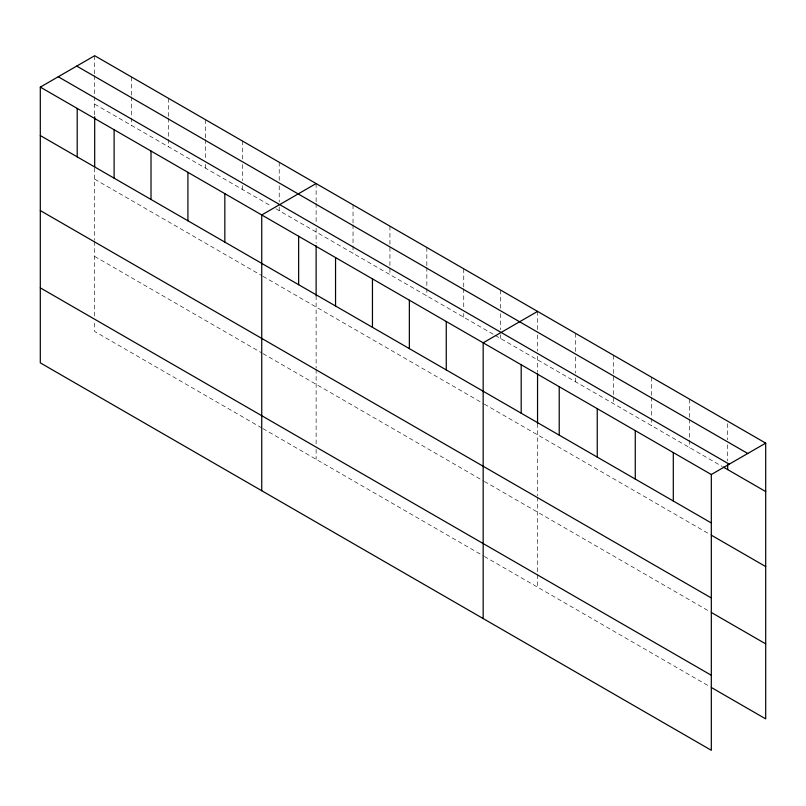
<?xml version="1.0" encoding="UTF-8"?>
<svg xmlns="http://www.w3.org/2000/svg" width="806" height="806" viewBox="0 0 806 806"><rect width="100%" height="100%" fill="white"/><g stroke="black" fill="none" stroke-linecap="round" stroke-linejoin="round"><path stroke-width="0.6" stroke-dasharray="4.03 3.02" d="M94.685 104.155L271.612 206.306M275.954 208.814L494.138 334.772M495.227 335.407L722.247 466.473M94.685 179.174L261.849 275.682M262.937 276.307L483.278 403.524M484.366 404.149L710.298 534.59M94.685 256.459L261.849 352.968M262.937 353.592L483.278 480.809M484.366 481.444L710.298 611.875M261.849 427.986L94.685 331.478L94.685 321.473M262.937 428.611L483.278 555.828M484.366 556.452L710.298 686.893M727.677 423.654L727.677 439.804M727.677 444.771L727.677 460.911M689.654 399.222L689.654 417.851M689.654 419.09L689.654 438.958M689.654 440.207L689.654 447.652M651.631 377.268L651.631 395.897M651.631 397.136L651.631 417.004M651.631 418.254L651.631 425.699M613.608 355.315L613.608 396.3M613.608 397.539L613.608 403.746M575.575 333.362L575.575 351.99M575.575 356.957L575.575 373.097M575.575 378.074L575.575 381.792M537.552 311.408L537.552 330.037M537.552 335.004L537.552 351.154M537.552 356.121L537.552 372.342M537.552 423.603L537.552 495.942M537.552 497.191L537.552 587.161M500.647 290.1L500.647 308.728M500.647 313.695L500.647 329.845M500.647 334.812L500.647 338.54M463.742 268.791L463.742 287.42M463.742 288.669L463.742 308.537M463.742 313.504L463.742 317.232M426.837 247.482L426.837 266.111M426.837 267.36L426.837 287.228M426.837 288.467L426.837 295.923M389.933 226.184L389.933 274.614M353.028 204.875L353.028 223.504M353.028 224.743L353.028 244.611M353.028 245.85L353.028 253.306M316.123 183.566L316.123 202.195M316.123 203.434L316.123 223.302M316.123 228.269L316.123 243.251M316.123 295.762L316.123 368.1M316.123 369.339L316.123 444.318M316.123 449.315L316.123 459.319M279.219 162.258L279.219 180.887M279.219 185.854L279.219 201.994M279.219 206.961L279.219 210.688M242.304 140.949L242.304 159.578M242.304 164.545L242.304 180.695M242.304 185.662L242.304 189.38M205.399 119.641L205.399 138.269M205.399 139.509L205.399 159.387M205.399 164.353L205.399 168.081M168.494 98.332L168.494 116.961M168.494 118.21L168.494 138.078M168.494 139.317L168.494 146.773M131.59 77.023L131.59 95.652M131.59 96.901L131.59 116.769M131.59 118.008L131.59 125.464M94.685 55.715L94.685 74.343M94.685 75.593L94.685 95.461M94.685 96.7L94.685 115.409M94.685 167.92L94.685 240.248M94.685 241.498L94.685 316.476"/><path stroke-width="1.21" d="M711.315 597.971L711.315 474.522L40.3 87.119L40.3 362.871L711.315 750.285L711.315 597.971L40.3 210.568M711.376 687.518L765.7 718.881L765.7 443.129L94.685 55.715L40.3 87.119M316.123 183.566L261.738 214.96L261.738 490.713M537.552 311.408L483.167 342.812L483.167 618.565M711.315 474.522L765.7 443.129M76.741 66.082L747.756 453.486M58.244 76.761L729.259 464.165M723.335 467.097L765.7 491.559M40.3 135.549L711.315 522.963M711.376 535.214L765.7 566.578M711.376 612.5L765.7 643.863M40.3 287.853L711.315 675.267M727.677 464.639L727.677 469.606M673.292 452.569L673.292 501.01M635.269 430.616L635.269 479.056M597.246 408.662L597.246 457.103M559.223 386.709L559.223 435.149M537.552 373.591L537.552 423.603M521.19 364.765L521.19 413.196M446.262 321.503L446.262 369.934M409.357 300.195L409.357 348.625M372.453 278.886L372.453 327.317M335.548 257.577L335.548 306.008M316.123 245.749L316.123 295.762M298.643 236.269L298.643 284.709M224.834 193.652L224.834 242.092M187.919 172.353L187.919 220.784M151.014 151.044L151.014 199.475M114.109 129.736L114.109 178.166M94.685 116.658L94.685 166.671M77.205 108.427L77.205 156.858"/></g></svg>
